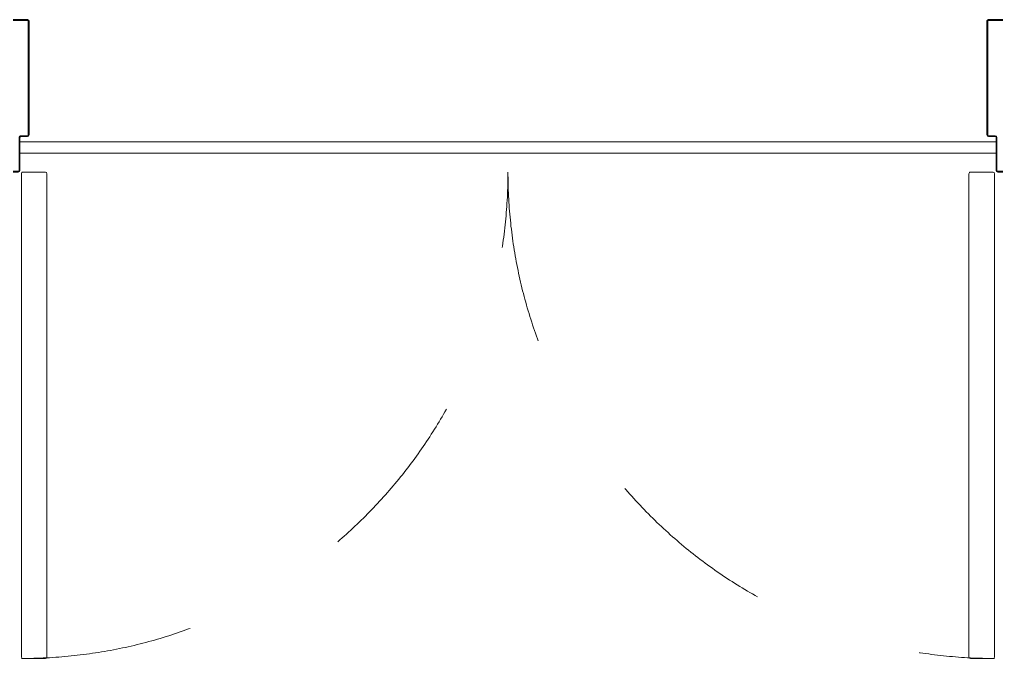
# Model space of a CAD drawing. Header units: millimetres. Extents: x -187347 to 135007, y -6415 to 292048.
# Drawn here: x -24691 to -22989, y 99224 to 100338 of the extents above; entities that cross this region are included whole.
import ezdxf

# ---------------------------------------------------------------- set-up
doc = ezdxf.new("R2010")
doc.units = ezdxf.units.MM
doc.header["$LTSCALE"] = 100
doc.linetypes.add('Dash', pattern=[6, 3, -3])
doc.layers.add('A-DOOR', color=7, linetype='Continuous', lineweight=5)
doc.layers.add('A-FLOR', color=7, linetype='Continuous', lineweight=5)

# ---------------------------------------------------------------- blocks, each defined once
blk = doc.blocks.new('OCC_AR_DR_Stainless Steel Double Door and Vision Panel_rfa - W 1800 x H 2200mm_SS-DR-05-7441201-BLOCK WORK - GROUND FLOOR PLAN - FOR SITE')
at = {"layer": 'A-DOOR'}
for p, q in [((-847.6, 977.8), (-847.6, 135.8)), ((-805.7, 980.6), (-844.8, 980.6)), ((-802.9, 135.8), (-802.9, 977.8)), ((802.9, 135.8), (802.9, 977.8)), ((805.7, 980.6), (844.8, 980.6)), ((847.6, 977.8), (847.6, 135.8)), ((-900, 129.9), (-900, 120)), ((-900, 120), (-898.5, 120)), ((-898.5, 120), (-898.5, 129.9)), ((-853.1, 133), (-896.9, 133)), ((-896.9, 131.5), (-853.1, 131.5)), ((-851.5, 129.9), (-851.5, 72.6)), ((-850, 72.6), (-850, 129.9)), ((-844.8, 133), (-805.7, 133)), ((844.8, 133), (805.7, 133)), ((850, 129.9), (850, 72.6)), ((851.5, 72.6), (851.5, 129.9)), ((896.9, 133), (853.1, 133)), ((853.1, 131.5), (896.9, 131.5)), ((898.5, 129.9), (898.5, 120)), ((898.5, 120), (900, 120)), ((900, 120), (900, 129.9)), ((-837.1, 71), (-848.4, 71)), ((-848.4, 69.5), (-837.1, 69.5)), ((848.4, 71), (837.1, 71)), ((837.1, 69.5), (848.4, 69.5)), ((-835.5, 67.9), (-835.5, -129.9)), ((-834, -129.9), (-834, 67.9)), ((834, 67.9), (834, -129.9)), ((835.5, -129.9), (835.5, 67.9)), ((-898.5, -120), (-900, -120)), ((-900, -120), (-900, -129.9)), ((-898.5, -129.9), (-898.5, -120)), ((-837.1, -131.5), (-896.9, -131.5)), ((-896.9, -133), (-837.1, -133)), ((896.9, -131.5), (837.1, -131.5)), ((837.1, -133), (896.9, -133)), ((900, -120), (898.5, -120)), ((898.5, -120), (898.5, -129.9)), ((900, -129.9), (900, -120))]:
    blk.add_line(p, q, dxfattribs=at)
for centre, radius, start, end in [((-844.8, 977.8), 2.8, 90, 180), ((-805.7, 977.8), 2.8, 0, 90), ((805.7, 977.8), 2.8, 90, 180), ((844.8, 977.8), 2.8, 0, 90), ((-896.9, 129.9), 3.1, 90, 180), ((-896.9, 129.9), 1.6, 90, 180), ((-853.1, 129.9), 3.1, 0, 90), ((-853.1, 129.9), 1.6, 0, 90), ((-844.8, 135.8), 2.8, 180, 270), ((-805.7, 135.8), 2.8, 270, 0), ((805.7, 135.8), 2.8, 180, 270), ((844.8, 135.8), 2.8, 270, 0), ((853.1, 129.9), 3.1, 90, 180), ((853.1, 129.9), 1.6, 90, 180), ((896.9, 129.9), 3.1, 360, 90), ((896.9, 129.9), 1.6, 0, 90), ((-848.4, 72.6), 3.1, 180, 270), ((-848.4, 72.6), 1.6, 180, 270), ((-837.1, 67.9), 3.1, 0, 90), ((-837.1, 67.9), 1.6, 0, 90), ((837.1, 67.9), 3.1, 90, 180), ((837.1, 67.9), 1.6, 90, 180), ((848.4, 72.6), 1.6, 270, 0), ((848.4, 72.6), 3.1, 270, 0), ((-896.9, -129.9), 3.1, 180, 270), ((-896.9, -129.9), 1.6, 180, 270), ((-837.1, -129.9), 1.6, 270, 0), ((-837.1, -129.9), 3.1, 270, 0), ((837.1, -129.9), 3.1, 180, 270), ((837.1, -129.9), 1.6, 180, 270), ((896.9, -129.9), 3.1, 270, 360), ((896.9, -129.9), 1.6, 270, 0)]:
    blk.add_arc(centre, radius, start, end, dxfattribs=at)
at = {"layer": 'A-DOOR', "linetype": 'Dash'}
for centre, start, end in [((-847.6, 133), 360, 90), ((847.6, 133), 90, 180)]:
    blk.add_arc(centre, 847.6, start, end, dxfattribs=at)

msp = doc.modelspace()

# ---------------------------------------------------------------- linework, layer by layer
at = {"layer": 'A-FLOR'}
for p, q in [((-24689.9, 100125), (-22989.9, 100125)), ((-22989.9, 100105), (-24689.9, 100105))]:
    msp.add_line(p, q, dxfattribs=at)

# ---------------------------------------------------------------- block references
at = {"layer": 'A-DOOR', "color": 253, "lineweight": 5, "true_color": 0xaaaaaa, "rotation": 180}
msp.add_blockref('OCC_AR_DR_Stainless Steel Double Door and Vision Panel_rfa - W 1800 x H 2200mm_SS-DR-05-7441201-BLOCK WORK - GROUND FLOOR PLAN - FOR SITE', (-23839.9, 100205), dxfattribs=at)

doc.saveas('drawing.dxf')
